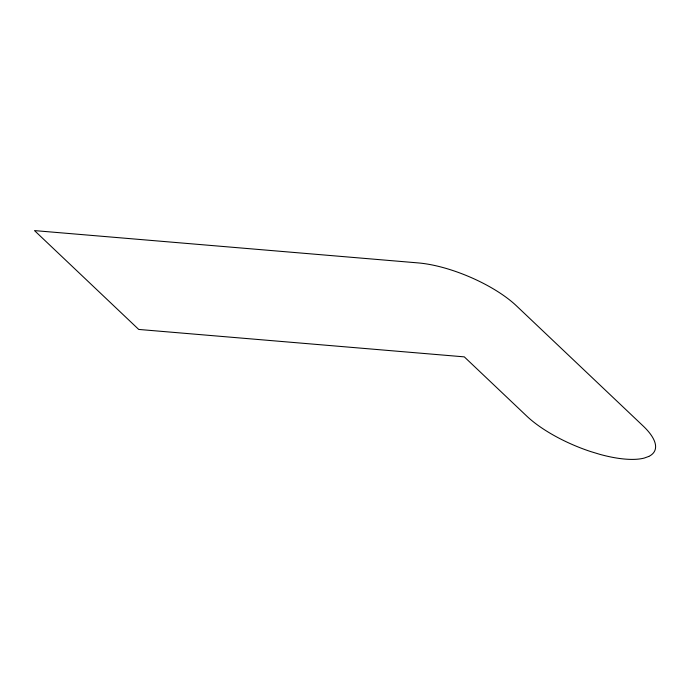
<?xml version="1.0" encoding="UTF-8"?>
<svg xmlns="http://www.w3.org/2000/svg" width="690" height="690" viewBox="0 0 690 690"><rect width="100%" height="100%" fill="white"/><g stroke="black" fill="none" stroke-linecap="round" stroke-linejoin="round"><path stroke-width="1.03" d="M648.755 456.444L644.253 458.065A75.831 26.556 22.9 0 1 599.757 454.322L590.614 451.545A75.831 26.556 22.9 0 1 526.832 416.173L464.301 356.868L138.725 329.44L34.5 230.598L418.218 262.916A75.831 26.556 22.9 0 1 516.439 305.834L643.115 425.963A75.831 26.556 22.9 0 1 648.755 456.444"/></g></svg>
